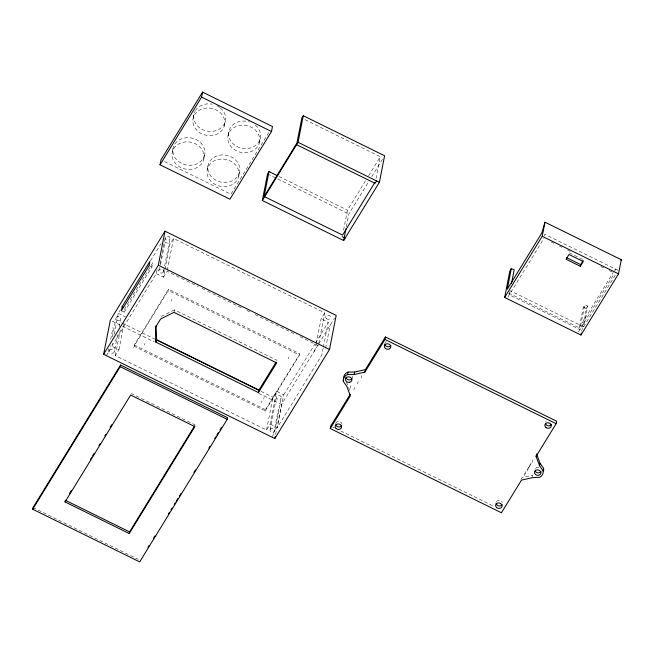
<?xml version="1.0" encoding="UTF-8"?>
<svg xmlns="http://www.w3.org/2000/svg" width="654" height="654" viewBox="0 0 654 654"><rect width="100%" height="100%" fill="white"/><g stroke="black" fill="none" stroke-linecap="round" stroke-linejoin="round"><path stroke-width="0.49" stroke-dasharray="3.27 2.45" d="M108.188 352.081L108.956 348.165M110.681 339.344L112.995 327.589M117.622 334.897L114.098 352.285A2.412 2.052 11.1 0 1 109.61 350.675L110.583 345.713M112.341 336.761L116.044 317.877M270.176 424.07L277.304 427.585L283.738 394.787L276.609 391.272L270.176 424.07L266.53 430.013L115.317 355.596L118.963 349.653L111.834 346.146L112.414 343.162M114.172 334.219L118.268 313.348L120.385 309.898M119.183 326.943L120.745 318.988A2.412 2.052 11.1 0 0 117.655 316.43A2.412 2.052 11.1 0 0 116.78 319.88A2.412 2.052 11.1 0 0 120.745 318.988M115.317 355.596L120.385 329.755M121.358 310.74L124.211 312.138L125.02 307.993L152.734 262.851L151.311 262.148M118.963 349.653L124.031 323.812M133.808 347.503L133.89 347.086M134.054 346.252L134.299 345.01L168.577 289.182L299.81 353.773L265.54 409.6L265.295 410.843L134.054 346.252L168.331 290.425L168.577 289.182M172.394 151.941L173.212 147.788M124.211 312.138L151.924 267.004L152.734 262.851M111.834 346.146L156.314 273.683L157.099 269.701M158.832 270.494L159.421 267.511M160.197 263.537L165.266 237.704M144.591 345.075L144.918 343.407M160.541 264.805L164.767 243.255M193.175 118.088L193.993 113.935M163.533 271.606L169.966 238.816A2.412 2.052 11.1 0 0 166.876 236.249A2.412 2.052 11.1 0 0 166.01 239.707A2.412 2.052 11.1 0 0 169.966 238.816M156.314 273.683L163.451 277.19L164.816 270.233M165.012 269.244L169.885 244.4L173.531 238.457L324.736 312.882L318.498 344.683M167.293 270.257L173.531 238.457M168.086 291.676L168.168 291.259M171.569 301.126L171.896 299.458M203.729 159.347A16.105 13.701 11.1 0 0 183.128 142.278A16.105 13.701 11.1 0 0 177.324 165.298A16.105 13.701 11.1 0 0 203.729 159.347L204.547 155.202A16.105 13.701 11.1 0 0 183.946 138.125A16.105 13.701 11.1 0 0 178.141 161.146A16.105 13.701 11.1 0 0 204.547 155.202M173.964 312.35L174.454 309.865L277.157 360.411M207.343 169.141L208.16 164.988M224.51 125.494A16.105 13.701 11.1 0 0 203.917 108.425A16.105 13.701 11.1 0 0 198.113 131.446A16.105 13.701 11.1 0 0 224.51 125.494L225.328 121.35M228.132 135.288L228.941 131.135M238.677 176.547A16.105 13.701 11.1 0 0 218.084 159.478A16.105 13.701 11.1 0 0 212.272 182.499A16.105 13.701 11.1 0 0 238.677 176.547L239.495 172.403A16.105 13.701 11.1 0 0 218.894 155.325A16.105 13.701 11.1 0 0 213.09 178.346A16.105 13.701 11.1 0 0 239.495 172.403M259.458 142.695A16.105 13.701 11.1 0 0 238.865 125.625A16.105 13.701 11.1 0 0 233.061 148.646A16.105 13.701 11.1 0 0 259.458 142.695L260.276 138.55M261.559 402.643L261.886 400.976M263.75 399.079L264.077 397.419M265.05 412.085L265.132 411.677M266.53 430.013L272.963 397.215L276.609 391.272M270.094 429.662L276.528 396.855M273.658 433.52L278.465 409.028M288.545 358.694L288.872 357.027M274.786 430.773L281.228 397.975A2.412 2.052 11.1 0 0 278.138 395.408A2.412 2.052 11.1 0 0 277.263 398.866A2.412 2.052 11.1 0 0 281.228 397.975M275.596 434.542L281.49 404.499L318.13 344.822M314.656 351.615L316.021 344.658M316.217 343.669L321.089 318.817L324.736 312.882M343.554 230.11L347.462 210.179L365.463 180.864M346.35 226.75L348.86 213.956L368.594 181.82M323.158 348.173L321.793 355.13L277.304 427.585M323.354 347.176L328.226 322.324L321.089 318.817M325.627 348.206L330.245 324.695M375.985 178.648L380.285 156.731L302.737 118.562M350.397 388.174L350.887 385.68M353.961 389.923L354.452 387.438M357.607 383.988L358.098 381.495M361.253 378.045L361.744 375.559M509.948 291.512L509.294 294.831L579.902 329.583L584.79 304.674L587.644 306.08L583.572 326.837L510.112 290.687M544.422 235.922L544.749 234.263L618.21 270.421M524.23 475.654L524.721 473.169M525.146 474.175L525.628 471.681M526.969 471.207L527.451 468.714M527.876 469.719L528.367 467.226M528.792 468.231L529.274 465.746M529.699 466.752L530.19 464.258M530.615 465.264L531.097 462.77M532.438 462.296L532.92 459.803M532.438 476.856L532.765 475.188L521.982 477.624L520.927 479.341M508.649 293.057L579.264 327.809L583.335 307.053L584.79 304.674M581.749 331.087L586.188 308.459L587.644 306.08M615.03 270.674L615.357 269.015L613.763 271.614M109.61 350.675L109.815 350.184A2.412 2.052 11.1 0 1 114.311 351.787M150.567 260.725L161.162 243.476M106.561 355.294L108.024 352.915M163.451 277.19L167.097 271.247L190.919 282.978M268.745 132.59L230.911 194.222L163.737 161.162M174.454 309.865L161.121 316.446M368.635 175.697L380.285 156.731M371.791 176.605L382.459 159.233M265.295 410.843L299.565 355.016L168.331 290.425M283.738 394.787L314.983 343.89M315.514 343.031L328.226 322.324M318.661 343.955L334.586 318.007M272.039 436.725L273.495 434.354M507.831 297.21L543.932 238.416M579.264 327.809L613.231 272.489M578.447 331.962L614.008 274.034M583.572 326.837L615.545 274.762M551.175 241.98L553.889 243.313M559.325 245.986L562.039 247.326M567.468 250L570.182 251.332M600.969 266.48L603.683 267.821M609.111 270.494L613.64 272.718M569.307 252.836L583.572 259.859M583.335 307.053L586.188 308.459M279.045 176.506L347.462 210.179M267.551 173.939L348.86 213.956M164.53 241.767L169.885 244.4M191.843 283.427L198.252 286.583M201.923 288.389L206.5 290.646M207.416 291.095L243.157 308.688M246.828 310.495L251.406 312.751M255.068 314.549L296.311 334.848M299.973 336.655L318.302 345.68M149.071 265.598L151.924 267.004M118.268 313.348L125.396 316.855M121.75 322.798L154.745 339.034M261.052 391.345L272.963 397.215M332.584 426.939L334.415 427.839M340.816 430.994L494.604 506.678M112.136 321.155L154.246 341.878M258.608 393.242L281.49 404.499M134.299 345.01L265.54 409.6M130.996 393.381L195.186 424.977M33.027 507.569L138.182 559.325M346.154 382.263L347.315 383.923L350.103 391.484M352.089 376.156L352.228 376.418A3.221 2.739 11.1 0 1 352.31 377.849M220.398 107.984A16.105 13.701 11.1 0 1 222.646 126.385A16.105 13.701 11.1 0 1 201.751 129.198A16.105 13.701 11.1 0 1 194.949 111.409M195.391 110.616A16.105 13.701 11.1 0 1 212.19 104.174M216.956 105.76A16.105 13.701 11.1 0 1 219.76 107.485M255.346 125.184A16.105 13.701 11.1 0 1 251.61 147.591A16.105 13.701 11.1 0 1 228.622 134.945A16.105 13.701 11.1 0 1 249.575 122.012M496.46 501.798A3.221 2.739 11.1 0 1 499.574 500.465A3.221 2.739 11.1 0 1 502.362 502.509M335.698 423.473A3.221 2.739 11.1 0 1 339.091 421.487A3.221 2.739 11.1 0 1 342.034 424.25M545.689 421.617A3.221 2.739 11.1 0 1 546.164 421.053M384.928 343.301A3.221 2.739 11.1 0 1 386.318 341.633M535.062 469.392A3.221 2.739 11.1 0 1 535.34 468.73M535.814 468.158A3.221 2.739 11.1 0 1 538.863 467.471M163.32 272.097L162.969 272.522A2.412 2.052 11.1 0 1 158.971 271.737A2.412 2.052 11.1 0 1 161.268 268.99A2.412 2.052 11.1 0 1 163.32 272.097M270.658 428.738L270.298 429.163A2.412 2.052 11.1 0 0 274.222 431.697L274.582 431.264A2.412 2.052 11.1 0 0 270.658 428.738M326.485 318.686A2.412 2.052 11.1 0 0 330.45 317.795A2.412 2.052 11.1 0 0 327.36 315.236A2.412 2.052 11.1 0 0 326.485 318.686"/><path stroke-width="0.98" d="M32.7 509.237L33.027 507.569L120.532 365.038L227.527 417.693L227.2 419.353L139.686 561.884L32.7 509.237L120.213 366.698L120.532 365.038M65.04 501.945L65.359 500.285L129.557 531.882L129.23 533.541L65.04 501.945L130.669 395.041L194.859 426.637L129.23 533.541M103.626 354.304L110.305 320.256L165.004 231.173L336.181 315.416L329.502 349.465L274.811 438.548L103.626 354.304L158.325 265.213L165.004 231.173M122.167 306.587L121.358 310.74L149.071 265.598L149.88 261.453L122.167 306.587L123.598 307.29M160.034 164.8L161.007 159.821L202.577 92.116L272.473 126.516L271.5 131.495L229.93 199.2L160.034 164.8L201.595 97.094L202.577 92.116M155.734 342.05L155.529 327.253L160.631 318.939L173.964 312.35L276.675 362.905L258.444 392.596L155.734 342.05L156.584 338.968L156.053 325.782M156.093 341.453L156.584 338.968M374.865 182.499L342.582 235.088L264.118 196.478L296.932 143.03L301.821 118.112L303.284 115.742L384.593 155.758L379.377 182.327L343.644 240.533L262.336 200.516L267.551 173.939L269.007 171.569L277.214 175.607M264.118 196.478L269.007 171.569M262.336 200.516L298.069 142.31L303.284 115.742M258.444 392.596L258.927 390.103L276.119 362.112M274.811 438.548L275.203 436.545M343.644 240.533L345.966 228.72M536.566 453.868L540.057 463.31L543.539 468.305L543.196 471.681A8.101 6.892 11.1 0 1 539.763 477.273L532.274 477.682L521.5 480.11L501.438 512.777L330.262 428.534L330.752 426.04L350.274 394.231M330.262 428.534L350.315 395.866L346.833 386.416L343.342 381.429L343.669 379.77M343.342 381.429L343.203 380.538A8.101 6.892 11.1 0 1 346.636 374.946L347.544 374.579L348.034 372.085L354.607 372.044L365.39 369.616L385.443 336.957L556.628 421.201L556.137 423.694L536.084 456.353L539.566 465.803L543.057 470.79M347.544 374.579L354.125 374.538L354.607 372.044M354.125 374.538L364.899 372.11L365.39 369.616M364.899 372.11L384.953 339.442L385.443 336.957M511.33 268.524L507.259 289.281L541.896 232.857L544.978 222.18L621.3 259.736L618.529 273.854L580.973 335.028L504.659 297.464L509.867 270.895L511.33 268.524L514.183 269.922L511.469 283.762M504.659 297.464L542.215 236.298L544.978 222.18M536.084 456.353L536.411 454.694M539.566 465.803L540.057 463.31M580.327 266.268L583.245 261.518L568.98 254.496L566.062 259.246L580.327 266.268L580.654 264.608L583.082 260.644M580.973 335.028L581.357 333.058M69.635 493.337L71.229 490.729M90.44 459.435L91.511 457.702M92.574 455.961L94.176 453.353M98.975 445.529L100.046 443.796M104.844 435.973L105.915 434.231M110.183 427.283L111.785 424.675M129.557 531.882L194.655 425.844M148.017 547.185L149.087 545.452M153.355 538.495L154.957 535.888M168.299 514.158L169.361 512.425M170.964 509.818L172.027 508.076M174.16 504.602L175.231 502.861M176.302 501.127L177.896 498.52M179.498 495.912L181.101 493.304M193.911 472.441L195.505 469.834M208.847 448.113L209.918 446.371M214.716 438.548L215.787 436.807M216.85 435.074L218.452 432.466M220.055 429.858L221.657 427.25M376.524 180.921L375.069 183.3L296.614 144.689M620.932 260.333L621.3 259.736M348.034 372.085L347.127 372.453A8.101 6.892 11.1 0 0 343.693 378.045M542.215 236.298L618.529 273.854M566.389 257.586L580.654 264.608M298.069 142.31L379.377 182.327M201.595 97.094L271.5 131.495M342.255 236.748L345.108 238.154M384.953 339.442L556.137 423.694M158.325 265.213L329.502 349.465M156.224 339.557L258.927 390.103M155.66 339.483L258.297 389.997M120.213 366.698L227.2 419.353M543.539 468.305L543.687 469.188A8.101 6.892 11.1 0 1 543.474 470.855M502.166 504.602A3.221 2.739 11.1 0 1 498.642 505.853A3.221 2.739 11.1 0 1 496.116 503.171M341.69 425.623A3.221 2.739 11.1 0 1 338.576 426.948A3.221 2.739 11.1 0 1 335.788 424.904M551.396 424.421A3.221 2.739 11.1 0 1 548.281 425.754A3.221 2.739 11.1 0 1 545.493 423.71M390.912 345.443A3.221 2.739 11.1 0 1 387.389 346.702A3.221 2.739 11.1 0 1 384.854 344.012M541.046 471.534A3.221 2.739 11.1 0 1 537.94 472.867A3.221 2.739 11.1 0 1 535.144 470.815M352.032 378.511A3.221 2.739 11.1 0 1 350.168 379.778L349.342 379.868A3.221 2.739 11.1 0 1 347.037 379.042L346.489 378.462A3.221 2.739 11.1 0 1 345.982 377.08M349.677 382.271L348.852 382.361A3.221 2.739 11.1 0 1 346.546 381.527L345.999 380.955A3.221 2.739 11.1 0 1 348.525 376.843L349.359 376.941A3.221 2.739 11.1 0 1 351.378 378.241L351.738 378.911A3.221 2.739 11.1 0 1 349.677 382.271M496.68 507.618A3.221 2.739 11.1 0 0 501.961 506.433A3.221 2.739 11.1 0 0 497.841 503.016A3.221 2.739 11.1 0 0 496.68 507.618M545.902 427.446A3.221 2.739 11.1 0 0 551.183 426.253A3.221 2.739 11.1 0 0 547.063 422.844A3.221 2.739 11.1 0 0 545.902 427.446M385.419 348.459A3.221 2.739 11.1 0 0 390.7 347.274A3.221 2.739 11.1 0 0 386.579 343.857A3.221 2.739 11.1 0 0 385.419 348.459M336.197 428.64A3.221 2.739 11.1 0 0 341.478 427.446A3.221 2.739 11.1 0 0 337.358 424.037A3.221 2.739 11.1 0 0 336.197 428.64M535.561 474.551A3.221 2.739 11.1 0 0 540.842 473.365A3.221 2.739 11.1 0 0 536.721 469.948A3.221 2.739 11.1 0 0 535.561 474.551"/></g></svg>
